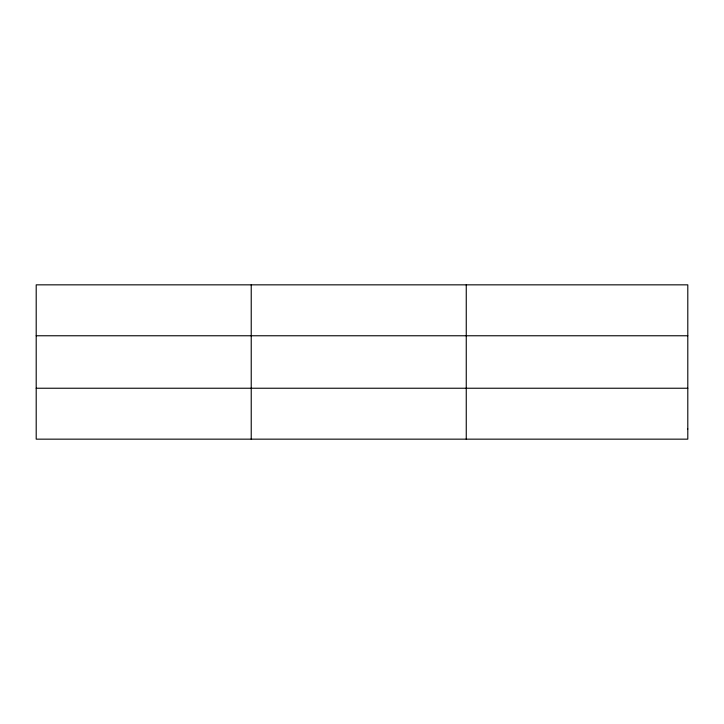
<?xml version="1.0" encoding="UTF-8"?>
<svg xmlns="http://www.w3.org/2000/svg" width="724" height="724" viewBox="0 0 724 724"><rect width="100%" height="100%" fill="white"/><g stroke="black" fill="none" stroke-linecap="round" stroke-linejoin="round"><path stroke-width="1.09" d="M251.228 439.16L251.228 284.84M466.256 439.16L466.256 284.84M36.2 335.764L687.8 335.764M36.2 388.236L687.8 388.236M687.8 428.979L687.8 439.16L36.2 439.16L36.2 284.84L687.8 284.84L687.8 428.979"/></g></svg>
